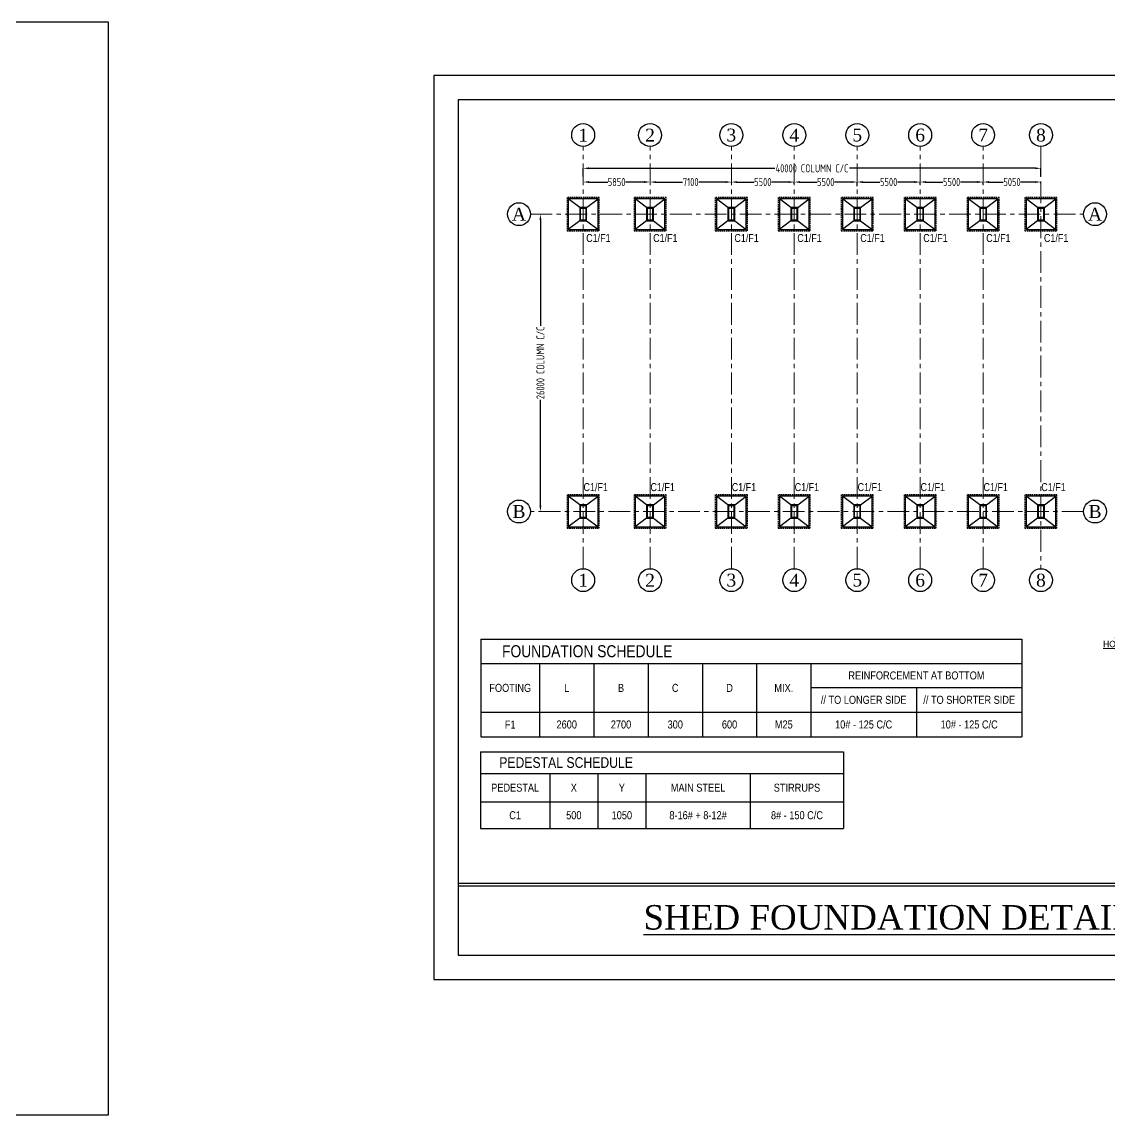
# Model space of a CAD drawing. Header units: millimetres. Extents: x 3470347 to 5996549, y -3470518 to 17149644.
# Drawn here: x 3949317 to 4044318, y 7151671 to 7247263 of the extents above; entities that cross this region are included whole.
import ezdxf
from ezdxf.enums import TextEntityAlignment as Align

# ---------------------------------------------------------------- set-up
doc = ezdxf.new("R2010")
doc.units = ezdxf.units.MM
doc.header["$MEASUREMENT"] = 0
doc.header["$PDMODE"] = 35
doc.header["$PDSIZE"] = -5
for name, pattern in [('$AUDIT_BAD_LTYPE8', [0]), ('ACAD_ISO02W100', [15, 12, -3]), ('CENTER', [50.8, 31.75, -6.35, 6.35, -6.35]), ('HIDDEN', [0.375, 0.25, -0.125])]:
    doc.linetypes.add(name, pattern=pattern)
doc.layers.get('0').update_dxf_attribs({"linetype": 'CONTINUOUS', "lineweight": 25})
doc.layers.get('DEFPOINTS').update_dxf_attribs({"linetype": 'CONTINUOUS', "lineweight": 25})
for name, color, linetype, lineweight in [('6 TEXT', 7, 'CONTINUOUS', 25), ('CENTER', 8, 'CENTER', 0), ('DIMENSION', 11, 'CONTINUOUS', 15), ('GB', 2, 'CONTINUOUS', 20), ('NOTE', 7, 'CONTINUOUS', 25), ('SHEET', 7, 'CONTINUOUS', 15)]:
    doc.layers.add(name, color=color, linetype=linetype, lineweight=lineweight)
for name, color, linetype in [('CP', 2, 'CONTINUOUS'), ('GB PB', 1, 'CONTINUOUS'), ('GF-COL', 12, 'CONTINUOUS'), ('see level', 2, 'CONTINUOUS'), ('YQ_AXIS', 4, 'CONTINUOUS')]:
    doc.layers.add(name, color=color, linetype=linetype)
doc.styles.add('Aerial', font='times.ttf')
doc.styles.add('Arial', font='arial.ttf', dxfattribs={"height": 0.2})
doc.styles.add('ARIAL NARROW', font='ARIALN.TTF')
doc.styles.add('DIM', font='geniso.shx', dxfattribs={"width": 0.85})
doc.styles.get("Standard").update_dxf_attribs({"font": ''})
doc.styles.add('style1', font='arial.ttf', dxfattribs={"height": 8})
doc.styles.add('style2', font='arial.ttf', dxfattribs={"height": 20})
doc.styles.add('TEXT3', font='geniso.shx')
doc.styles.add('YQ_DIM', font='ARCHS.SHX', dxfattribs={"width": 0.8, "bigfont": 'HZDX.SHX'})
doc.styles.get('Standard').set_extended_font_data('AR CENA')
doc.dimstyles.new('DSC2', dxfattribs={"dimtxt": 8, "dimasz": 3, "dimexe": 3, "dimexo": 2, "dimgap": 0.5, "dimtad": 1, "dimdec": 1, "dimzin": 3, "dimdsep": 46, "dimlunit": 4, "dimtxsty": 'style2', "dimblk": 'OBLIQUE', "dimcen": 1, "dimclrd": 45, "dimclre": 8, "dimclrt": 7, "dimadec": 0, "dimazin": 0, "dimtfac": 1, "dimtdec": 1, "dimtix": 1, "dimtmove": 1, "dimatfit": 3, "dimldrblk": 'OBLIQUE', "dimfxl": 1, "dimtolj": 1, "dimtzin": 0, "dimlwd": -1, "dimlwe": -1, "dimarcsym": 0})
doc.dimstyles.new('ST-100', dxfattribs={"dimscale": 100, "dimtxt": 7, "dimasz": 5, "dimexe": 0.18, "dimexo": 0.0625, "dimgap": 0.2, "dimtad": 0, "dimdec": 0, "dimzin": 0, "dimdsep": 46, "dimtxsty": 'DIM', "dimblk": 'OPEN90', "dimcen": 0.09, "dimclrd": 256, "dimclrt": 7, "dimadec": 0, "dimazin": 0, "dimtfac": 1, "dimtdec": 0, "dimtofl": 0, "dimtmove": 0, "dimatfit": 3, "dimldrblk": 'OPEN90', "dimfxl": 1, "dimtolj": 1, "dimtzin": 0, "dimlwd": -1, "dimarcsym": 0})
doc.dimstyles.get("Standard").update_dxf_attribs({"dimtxt": 0.18, "dimasz": 0.18, "dimexe": 0.18, "dimexo": 0.0625, "dimgap": 0.09, "dimtad": 0, "dimtih": 1, "dimtoh": 1, "dimdec": 4, "dimzin": 0, "dimdsep": 46, "dimtxsty": 'Standard', "dimcen": 0.09, "dimadec": 0, "dimazin": 0, "dimtfac": 1, "dimtdec": 4, "dimtofl": 0, "dimtmove": 2, "dimatfit": 3, "dimfxl": 1, "dimtolj": 1, "dimtzin": 0, "dimarcsym": 0})

# ---------------------------------------------------------------- blocks, each defined once
blk = doc.blocks.new('*D133')
at = {"layer": 'DEFPOINTS', "color": 0}
for p in [(3994627, 7230449), (3994627, 7204449), (3994627, 7204449)]:
    blk.add_point(p, dxfattribs=at)
at = {"layer": 'GB PB'}
for p, q in [((3994627, 7229949), (3994627, 7220682)), ((3994627, 7204949), (3994627, 7214216))]:
    blk.add_line(p, q, dxfattribs=at)
at = {"layer": 'GB PB', "color": 0, "lineweight": -2}
for p, q in [((3994633, 7230449), (3994645, 7230449)), ((3994633, 7204449), (3994645, 7204449))]:
    blk.add_line(p, q, dxfattribs=at)
at = {"layer": 'GB PB'}
for points in [[(3994710, 7229949), (3994543, 7229949), (3994627, 7230449)], [(3994543, 7204949), (3994710, 7204949), (3994627, 7204449)]]:
    blk.add_solid(points, dxfattribs=at)
at = {"layer": 'GB PB', "color": 7, "insert": (3994627, 7217449), "char_height": 700, "attachment_point": 5, "rotation": 90, "style": 'DIM'}
blk.add_mtext('\\A1;26000 COLUMN C/C', dxfattribs=at)
blk = doc.blocks.new('_Open90')
at = {"color": 0, "linetype": 'ByBlock', "lineweight": -2}
for p, q in [((0, 0), (-1, 0)), ((-0.5, 0.5), (0, 0)), ((0, 0), (-0.5, -0.5))]:
    blk.add_line(p, q, dxfattribs=at)
blk = doc.blocks.new('*D134')
at = {"layer": 'DEFPOINTS', "color": 0}
for p in [(3998358, 7233258), (4004208, 7233258), (4004208, 7233258)]:
    blk.add_point(p, dxfattribs=at)
at = {"layer": 'GB PB', "color": 0, "lineweight": -2}
for p, q in [((3998358, 7233264), (3998358, 7233276)), ((4004208, 7233264), (4004208, 7233276))]:
    blk.add_line(p, q, dxfattribs=at)
at = {"layer": 'GB PB'}
for p, q in [((3998858, 7233258), (4000519, 7233258)), ((4003708, 7233258), (4002047, 7233258))]:
    blk.add_line(p, q, dxfattribs=at)
for points in [[(3998858, 7233341), (3998858, 7233174), (3998358, 7233258)], [(4003708, 7233174), (4003708, 7233341), (4004208, 7233258)]]:
    blk.add_solid(points, dxfattribs=at)
at = {"layer": 'GB PB', "color": 7, "insert": (4001283, 7233258), "char_height": 700, "attachment_point": 5, "style": 'DIM'}
blk.add_mtext('\\A1;5850', dxfattribs=at)
blk = doc.blocks.new('*D135')
at = {"layer": 'DEFPOINTS', "color": 0}
for p in [(4004208, 7233258), (4011308, 7233258), (4011308, 7233208)]:
    blk.add_point(p, dxfattribs=at)
at = {"layer": 'GB PB', "color": 0, "lineweight": -2}
for p, q in [((4004208, 7233264), (4004208, 7233276)), ((4011308, 7233214), (4011308, 7233276))]:
    blk.add_line(p, q, dxfattribs=at)
at = {"layer": 'GB PB'}
for p, q in [((4004708, 7233258), (4007053, 7233258)), ((4010808, 7233258), (4008462, 7233258))]:
    blk.add_line(p, q, dxfattribs=at)
for points in [[(4004708, 7233341), (4004708, 7233174), (4004208, 7233258)], [(4010808, 7233174), (4010808, 7233341), (4011308, 7233258)]]:
    blk.add_solid(points, dxfattribs=at)
at = {"layer": 'GB PB', "color": 7, "insert": (4007758, 7233258), "char_height": 700, "attachment_point": 5, "style": 'DIM'}
blk.add_mtext('\\A1;7100', dxfattribs=at)
blk = doc.blocks.new('*D136')
at = {"layer": 'DEFPOINTS', "color": 0}
for p in [(4011308, 7233208), (4016808, 7233258), (4016808, 7233084)]:
    blk.add_point(p, dxfattribs=at)
at = {"layer": 'GB PB', "color": 0, "lineweight": -2}
for p, q in [((4011308, 7233214), (4011308, 7233276)), ((4016808, 7233091), (4016808, 7233276))]:
    blk.add_line(p, q, dxfattribs=at)
at = {"layer": 'GB PB'}
for p, q in [((4011808, 7233258), (4013294, 7233258)), ((4016308, 7233258), (4014822, 7233258))]:
    blk.add_line(p, q, dxfattribs=at)
for points in [[(4011808, 7233341), (4011808, 7233174), (4011308, 7233258)], [(4016308, 7233174), (4016308, 7233341), (4016808, 7233258)]]:
    blk.add_solid(points, dxfattribs=at)
at = {"layer": 'GB PB', "color": 7, "insert": (4014058, 7233258), "char_height": 700, "attachment_point": 5, "style": 'DIM'}
blk.add_mtext('\\A1;5500', dxfattribs=at)
blk = doc.blocks.new('*D137')
at = {"layer": 'DEFPOINTS', "color": 0}
for p in [(4016808, 7233084), (4022308, 7233258), (4022308, 7232886)]:
    blk.add_point(p, dxfattribs=at)
at = {"layer": 'GB PB', "color": 0, "lineweight": -2}
for p, q in [((4016808, 7233091), (4016808, 7233276)), ((4022308, 7232893), (4022308, 7233276))]:
    blk.add_line(p, q, dxfattribs=at)
at = {"layer": 'GB PB'}
for p, q in [((4017308, 7233258), (4018794, 7233258)), ((4021808, 7233258), (4020322, 7233258))]:
    blk.add_line(p, q, dxfattribs=at)
for points in [[(4017308, 7233341), (4017308, 7233174), (4016808, 7233258)], [(4021808, 7233174), (4021808, 7233341), (4022308, 7233258)]]:
    blk.add_solid(points, dxfattribs=at)
at = {"layer": 'GB PB', "color": 7, "insert": (4019558, 7233258), "char_height": 700, "attachment_point": 5, "style": 'DIM'}
blk.add_mtext('\\A1;5500', dxfattribs=at)
blk = doc.blocks.new('*D138')
at = {"layer": 'DEFPOINTS', "color": 0}
for p in [(4022308, 7232886), (4027808, 7233258), (4027808, 7233045)]:
    blk.add_point(p, dxfattribs=at)
at = {"layer": 'GB PB', "color": 0, "lineweight": -2}
for p, q in [((4022308, 7232893), (4022308, 7233276)), ((4027808, 7233051), (4027808, 7233276))]:
    blk.add_line(p, q, dxfattribs=at)
at = {"layer": 'GB PB'}
for p, q in [((4022808, 7233258), (4024294, 7233258)), ((4027308, 7233258), (4025822, 7233258))]:
    blk.add_line(p, q, dxfattribs=at)
for points in [[(4022808, 7233341), (4022808, 7233174), (4022308, 7233258)], [(4027308, 7233174), (4027308, 7233341), (4027808, 7233258)]]:
    blk.add_solid(points, dxfattribs=at)
at = {"layer": 'GB PB', "color": 7, "insert": (4025058, 7233258), "char_height": 700, "attachment_point": 5, "style": 'DIM'}
blk.add_mtext('\\A1;5500', dxfattribs=at)
blk = doc.blocks.new('*D139')
at = {"layer": 'DEFPOINTS', "color": 0}
for p in [(4027808, 7233045), (4033308, 7233258), (4033308, 7233045)]:
    blk.add_point(p, dxfattribs=at)
at = {"layer": 'GB PB', "color": 0, "lineweight": -2}
for p, q in [((4027808, 7233051), (4027808, 7233276)), ((4033308, 7233051), (4033308, 7233276))]:
    blk.add_line(p, q, dxfattribs=at)
at = {"layer": 'GB PB'}
for p, q in [((4028308, 7233258), (4029794, 7233258)), ((4032808, 7233258), (4031322, 7233258))]:
    blk.add_line(p, q, dxfattribs=at)
for points in [[(4028308, 7233341), (4028308, 7233174), (4027808, 7233258)], [(4032808, 7233174), (4032808, 7233341), (4033308, 7233258)]]:
    blk.add_solid(points, dxfattribs=at)
at = {"layer": 'GB PB', "color": 7, "insert": (4030558, 7233258), "char_height": 700, "attachment_point": 5, "style": 'DIM'}
blk.add_mtext('\\A1;5500', dxfattribs=at)
blk = doc.blocks.new('*D140')
at = {"layer": 'DEFPOINTS', "color": 0}
for p in [(4033308, 7233045), (4038358, 7233258), (4038358, 7233164)]:
    blk.add_point(p, dxfattribs=at)
at = {"layer": 'GB PB', "color": 0, "lineweight": -2}
for p, q in [((4033308, 7233051), (4033308, 7233276)), ((4038358, 7233170), (4038358, 7233276))]:
    blk.add_line(p, q, dxfattribs=at)
at = {"layer": 'GB PB'}
for p, q in [((4033808, 7233258), (4035069, 7233258)), ((4037858, 7233258), (4036597, 7233258))]:
    blk.add_line(p, q, dxfattribs=at)
for points in [[(4033808, 7233341), (4033808, 7233174), (4033308, 7233258)], [(4037858, 7233174), (4037858, 7233341), (4038358, 7233258)]]:
    blk.add_solid(points, dxfattribs=at)
at = {"layer": 'GB PB', "color": 7, "insert": (4035833, 7233258), "char_height": 700, "attachment_point": 5, "style": 'DIM'}
blk.add_mtext('\\A1;5050', dxfattribs=at)
blk = doc.blocks.new('*D141')
at = {"layer": 'DEFPOINTS', "color": 0}
for p in [(4038358, 7234458), (3998358, 7233727), (4038358, 7233727)]:
    blk.add_point(p, dxfattribs=at)
at = {"layer": 'GB PB', "color": 0, "lineweight": -2}
for p, q in [((3998358, 7233733), (3998358, 7234476)), ((4038358, 7233733), (4038358, 7234476))]:
    blk.add_line(p, q, dxfattribs=at)
at = {"layer": 'GB PB'}
for p, q in [((3998858, 7234458), (4015095, 7234458)), ((4037858, 7234458), (4021621, 7234458))]:
    blk.add_line(p, q, dxfattribs=at)
for points in [[(3998858, 7234541), (3998858, 7234375), (3998358, 7234458)], [(4037858, 7234375), (4037858, 7234541), (4038358, 7234458)]]:
    blk.add_solid(points, dxfattribs=at)
at = {"layer": 'GB PB', "color": 7, "insert": (4018358, 7234458), "char_height": 700, "attachment_point": 5, "style": 'DIM'}
blk.add_mtext('\\A1;40000 COLUMN C/C', dxfattribs=at)
blk = doc.blocks.new('*T142')
at = {"layer": 'see level', "color": 0, "linetype": 'ByBlock', "lineweight": -2}
for p, q in [((0, 0), (31732, 0)), ((0, 0), (0, -4393)), ((31732, 0), (31732, -6717)), ((0, -1898), (31732, -1898)), ((6059, -1898), (6059, -4393)), ((10254, -1898), (10254, -4393)), ((14450, -1898), (14450, -4393)), ((23574, -1898), (23574, -4393)), ((0, -4393), (31732, -4393)), ((0, -4393), (0, -6717)), ((6059, -4393), (6059, -6717)), ((10254, -4393), (10254, -6717)), ((14450, -4393), (14450, -6717)), ((23574, -4393), (23574, -6717)), ((0, -6717), (31732, -6717))]:
    blk.add_line(p, q, dxfattribs=at)
at = {"layer": 'see level', "color": 0, "linetype": 'ByBlock', "style": 'ARIAL NARROW'}
for s, insert, char_height, width, attachment_point in [('     PEDESTAL SCHEDULE', (150, -949), 932.35, 31431.19, 4), ('PEDESTAL', (3029, -3146), 700, 5758.13, 5), ('X', (8156, -3146), 700, 3895.04, 5), ('Y', (12352, -3146), 700, 3895.04, 5), ('MAIN STEEL', (19012, -3146), 700, 8823.22, 5), ('STIRRUPS', (27653, -3146), 700, 7857.54, 5), ('C1', (3029, -5555), 700, 5758.13, 5), ('500', (8156, -5555), 700, 3895.04, 5), ('1050', (12352, -5555), 700, 3895.04, 5), ('8-16# + 8-12#', (19012, -5555), 700, 8823.22, 5), ('8# - 150 C/C', (27653, -5555), 700, 7857.54, 5)]:
    blk.add_mtext(s, dxfattribs=dict(at, insert=insert, char_height=char_height, width=width, attachment_point=attachment_point))
blk = doc.blocks.new('*T143')
at = {"layer": 'see level', "color": 0, "linetype": 'ByBlock', "lineweight": -2}
for p, q in [((0, 0), (47277, 0)), ((0, 0), (0, -6408)), ((47277, 0), (47277, -8542)), ((0, -2145), (47277, -2145)), ((5129, -2145), (5129, -6408)), ((9871, -2145), (9871, -6408)), ((14612, -2145), (14612, -6408)), ((19354, -2145), (19354, -6408)), ((24096, -2145), (24096, -6408)), ((28837, -2145), (28837, -8542)), ((28837, -4233), (47277, -4233)), ((38057, -4233), (38057, -8542)), ((0, -6408), (47277, -6408)), ((0, -6408), (0, -8542)), ((5129, -6408), (5129, -8542)), ((9871, -6408), (9871, -8542)), ((14612, -6408), (14612, -8542)), ((19354, -6408), (19354, -8542)), ((24096, -6408), (24096, -8542)), ((0, -8542), (47277, -8542))]:
    blk.add_line(p, q, dxfattribs=at)
at = {"layer": 'see level', "color": 0, "linetype": 'ByBlock', "style": 'ARIAL NARROW'}
for s, insert, char_height, width, attachment_point in [('     FOUNDATION SCHEDULE', (170, -1073), 1053.71, 46937.75, 4), ('REINFORCEMENT AT BOTTOM ', (38057, -3189), 700, 18100.27, 5), ('FOOTING', (2564, -4277), 700, 4789.29, 5), ('L', (7500, -4277), 700, 4402.02, 5), ('B', (12242, -4277), 700, 4402.02, 5), ('C', (16983, -4277), 700, 4402.02, 5), ('D', (21725, -4277), 700, 4402.02, 5), ('MIX.', (26467, -4277), 700, 4402.02, 5), ('// TO LONGER SIDE', (33447, -5321), 700, 8880.3, 5), ('// TO SHORTER SIDE', (42667, -5321), 700, 8880.3, 5), ('F1', (2564, -7475), 700, 4789.29, 5), ('2600', (7500, -7475), 700, 4402.02, 5), ('2700', (12242, -7475), 700, 4402.02, 5), ('300', (16983, -7475), 700, 4402.02, 5), ('600', (21725, -7475), 700, 4402.02, 5), ('M25', (26467, -7475), 700, 4402.02, 5), ('10# - 125 C/C', (33447, -7475), 700, 8919.42, 5), ('10# - 125 C/C', (42667, -7475), 700, 8919.42, 5)]:
    blk.add_mtext(s, dxfattribs=dict(at, insert=insert, char_height=char_height, width=width, attachment_point=attachment_point))
blk = doc.blocks.new('_Oblique')
at = {"color": 0, "linetype": 'ACAD_ISO02W100', "lineweight": -2}
blk.add_line((-0.5, -0.5), (0.5, 0.5), dxfattribs=at)
blk = doc.blocks.new('*D515')
at = {"color": 45, "ltscale": 0.5}
for p, q in [((344290.1, 142366.1), (344290.1, 142369.1)), ((344290.1, 142348.1), (344290.1, 142366.1)), ((344290.1, 142348.1), (344290.1, 142345.1))]:
    blk.add_line(p, q, dxfattribs=at)
at = {"color": 8, "ltscale": 0.5}
for p, q in [((344277.7, 142366.1), (344293.1, 142366.1)), ((344279.7, 142348.1), (344293.1, 142348.1))]:
    blk.add_line(p, q, dxfattribs=at)
at = {"layer": 'DEFPOINTS', "color": 0}
for p in [(344275.7, 142366.1), (344290.1, 142366.1), (344277.7, 142348.1)]:
    blk.add_point(p, dxfattribs=at)
at = {"color": 45, "xscale": 3, "yscale": 3, "zscale": 3}
for p, rotation in [((344290.1, 142366.1), 270), ((344290.1, 142348.1), 90)]:
    blk.add_blockref('_Oblique', p, dxfattribs=dict(at, rotation=rotation))
at = {"color": 7, "insert": (344279.4, 142357.1), "char_height": 20, "attachment_point": 5, "rotation": 90, "style": 'style2'}
blk.add_mtext('\\A1;6"', dxfattribs=at)
blk = doc.blocks.new('*D516')
at = {"color": 8, "ltscale": 0.5}
for p, q in [((344279.7, 142335.7), (344293.1, 142335.7)), ((344277.7, 142317.7), (344293.1, 142317.7))]:
    blk.add_line(p, q, dxfattribs=at)
at = {"color": 45, "ltscale": 0.5}
for p, q in [((344290.1, 142335.7), (344290.1, 142338.7)), ((344290.1, 142335.7), (344290.1, 142317.7)), ((344290.1, 142317.7), (344290.1, 142314.7))]:
    blk.add_line(p, q, dxfattribs=at)
at = {"layer": 'DEFPOINTS', "color": 0}
for p in [(344277.7, 142335.7), (344275.7, 142317.7), (344290.1, 142317.7)]:
    blk.add_point(p, dxfattribs=at)
at = {"color": 45, "xscale": 3, "yscale": 3, "zscale": 3}
for p, rotation in [((344290.1, 142335.7), 270), ((344290.1, 142317.7), 90)]:
    blk.add_blockref('_Oblique', p, dxfattribs=dict(at, rotation=rotation))
at = {"color": 7, "insert": (344279.4, 142326.7), "char_height": 20, "attachment_point": 5, "rotation": 90, "style": 'style2'}
blk.add_mtext('\\A1;6"', dxfattribs=at)
blk = doc.blocks.new('T')
at = {"ltscale": 0.25}
h = blk.add_hatch(dxfattribs=at)
h.set_pattern_fill('DOTS', color=256, scale=25, style=0)
h.set_pattern_definition([(0, (364628.7036, 134455.7945), (0.78125, 1.5625), [0, -1.5625])])
h.paths.add_polyline_path([(344212.47, 142257.22), (344211.86, 142255.65), (344211.51, 142252.5), (344210.21, 142251.09), (344210.2, 142251.07), (344209.84, 142250.38), (344208.66, 142247.3), (344248.66, 142247.3), (344252.48, 142257.22)])
h.paths.add_polyline_path([(344281.43, 142247.3), (344281.46, 142247.36), (344282.39, 142250.37), (344283.03, 142251.06), (344284.47, 142254.82), (344284.46, 142255.14), (344284.33, 142255.82), (344284.07, 142256.56), (344283.74, 142257.22), (344257.22, 142257.22), (344253.29, 142247.3)])
h = blk.add_hatch(dxfattribs=at)
h.set_pattern_fill('DOTS', color=256, scale=25, style=0)
h.set_pattern_definition([(0, (364124.6097, 150003.4347), (0.78125, -1.5625), [0, -1.5625])])
h.paths.add_polyline_path([(344386.07, 142203.55), (344386.07, 142195.51), (344451.3, 142195.51), (344451.3, 142195.53, 0.8245696), (344459.33, 142223.37), (344459.33, 142210.23, -0.4455468), (344451.9, 142203.55)])
h.paths.add_polyline_path([(344451.3, 142216.94), (344451.3, 142224.98), (344426.8, 142224.98), (344426.8, 142216.94)])
at = {"layer": 'GF-COL'}
h = blk.add_hatch(dxfattribs=at)
h.set_pattern_fill('ANSI31', color=6, scale=7.5, style=0)
h.set_pattern_definition([(45, (220759.7722, 92928.574), (-0.6629126074, 0.6629126074), [])])
h.paths.add_polyline_path([(344236.71, 142264.79, 0.9069864), (344255.3, 142266.61, 0.9069864), (344236.71, 142268.43)])
at = {"color": 2, "linetype": '$AUDIT_BAD_LTYPE8', "lineweight": 30}
for p, q in [((344234.7, 142368.7), (344229.9, 142363.9)), ((344232.3, 142372.9), (344232.3, 142368.7)), ((344232.3, 142368.7), (344234.7, 142368.7)), ((344232.3, 142363.9), (344229.9, 142363.9)), ((344232.13, 142366.13), (344275.72, 142366.13)), ((344232.3, 142359.7), (344232.3, 142363.9)), ((344277.72, 142364.13), (344277.72, 142348.13)), ((344277.72, 142319.67), (344277.72, 142335.67)), ((344232.3, 142319.9), (344229.9, 142319.9)), ((344234.7, 142315.1), (344229.9, 142319.9)), ((344232.13, 142317.67), (344275.72, 142317.67)), ((344232.3, 142324.1), (344232.3, 142319.9)), ((344232.3, 142310.9), (344232.3, 142315.1)), ((344232.3, 142315.1), (344234.7, 142315.1))]:
    blk.add_line(p, q, dxfattribs=at)
at = {"color": 30, "linetype": 'Continuous', "ltscale": 0.25}
for p, q in [((344426.8, 142227.36), (344426.8, 142253.28)), ((344451.3, 142242.32), (344451.3, 142253.28))]:
    blk.add_line(p, q, dxfattribs=at)
at = {"color": 30, "ltscale": 0.25}
blk.add_line((344431.8, 142248.6), (344446.3, 142248.6), dxfattribs=at)
at = {"color": 8, "linetype": 'Continuous', "ltscale": 0.25}
blk.add_line((344399.13, 142085), (344381.74, 142102.59), dxfattribs=at)
at = {"color": 0}
for p, q in [((344394.91, 142083.57), (344477.15, 142083.57)), ((344394.91, 142029.57), (344394.91, 142083.57)), ((344477.15, 142083.57), (344477.15, 142029.57)), ((344477.15, 142029.57), (344394.91, 142029.57))]:
    blk.add_line(p, q, dxfattribs=at)
at = {"color": 2, "lineweight": 30}
for p, q in [((344414.42, 142069.54), (344404.67, 142079.4)), ((344409.72, 142064.11), (344399.97, 142073.97)), ((344431.85, 142037.45), (344431.85, 142075.69)), ((344438.66, 142066.13), (344438.66, 142075.69)), ((344438.66, 142047.01), (344438.66, 142037.45))]:
    blk.add_line(p, q, dxfattribs=at)
at = {"color": 0}
for points in [[(344442.27, 142084.34), (344447.64, 142097.2), (344439.94, 142085.42)], [(344391.19, 142066.49), (344377.89, 142056.06), (344393.02, 142063.98)]]:
    blk.add_lwpolyline(points, dxfattribs=at)
at = {"color": 2, "lineweight": 30}
blk.add_lwpolyline([(344401.4, 142079.4), (344470.66, 142079.4, -0.4142136), (344472.98, 142077.09), (344472.98, 142036.06, -0.4142136), (344470.66, 142033.75), (344401.4, 142033.75, -0.4142136), (344399.09, 142036.06), (344399.09, 142077.09, -0.4142136)], format="xyb", close=True, dxfattribs=at)
at = {"color": 2, "lineweight": 30, "const_width": 3.37}
for points in [[(344402.73, 142077.53, -1), (344402.73, 142074.17, -1)], [(344435.25, 142077.68, -1), (344435.25, 142074.31, -1)], [(344469.33, 142077.53, 1), (344469.33, 142074.17, 1)], [(344402.8, 142035.53, 1), (344402.8, 142038.89, 1)], [(344435.25, 142035.51, 1), (344435.25, 142038.88, 1)], [(344469.26, 142035.53, -1), (344469.26, 142038.89, -1)]]:
    blk.add_lwpolyline(points, format="xyb", close=True, dxfattribs=at)
at = {"color": 2, "linetype": '$AUDIT_BAD_LTYPE8', "lineweight": 30}
for centre, start, end in [((344275.72, 142364.13), 0, 90), ((344275.72, 142319.67), 270, 0)]:
    blk.add_arc(centre, 2, start, end, dxfattribs=at)
at = {"color": 45, "ltscale": 0.25}
blk.add_arc((344400.54, 142083.57), 23.74, 0, 134.67372, dxfattribs=at)
at = {"color": 0}
for centre, radius, start, end in [((344403.32, 142073.39), 13.96, 222.40884, 209.60771), ((344436.32, 142074.5), 11.5, 71.64191, 58.84078)]:
    blk.add_arc(centre, radius, start, end, dxfattribs=at)
at = {"color": 30, "ltscale": 0.25}
for points in [[(344431.8, 142249.44), (344431.8, 142247.77), (344426.8, 142248.6)], [(344446.3, 142249.44), (344446.3, 142247.77), (344451.3, 142248.6)]]:
    blk.add_solid(points, dxfattribs=at)
at = {"layer": 'DIMENSION', "color": 7, "lineweight": 9}
for p, q in [((344267.99, 142276.28), (344301.64, 142262.96)), ((344286.42, 142245.67), (344294.4, 142265.83)), ((344260.01, 142256.12), (344293.66, 142242.8))]:
    blk.add_line(p, q, dxfattribs=at)
at = {"layer": 'GF-COL', "color": 5}
for p, q in [((344231.63, 142283.29), (344231.63, 142257.22)), ((344236.51, 142283.7), (344236.51, 142257.22)), ((344248.41, 142246.63), (344260.66, 142278.48)), ((344252.46, 142245.21), (344265.2, 142277.39)), ((344426.8, 142216.94), (344426.8, 142224.98)), ((344426.8, 142224.98), (344451.3, 142224.98)), ((344426.8, 142216.94), (344451.3, 142216.94)), ((344386.07, 142195.51), (344386.07, 142203.55)), ((344386.07, 142203.55), (344452.3, 142203.55)), ((344386.07, 142195.51), (344452.3, 142195.51))]:
    blk.add_line(p, q, dxfattribs=at)
at = {"layer": 'GF-COL', "color": 3}
for p, q in [((344210.68, 142257.22), (344252.48, 142257.22)), ((344257.22, 142257.22), (344283.74, 142257.22)), ((344208.55, 142247.3), (344248.66, 142247.3)), ((344253.29, 142247.3), (344281.49, 142247.3)), ((344451.3, 142242.32), (344459.33, 142242.32)), ((344451.3, 142203.55), (344451.3, 142242.32)), ((344459.33, 142210.23), (344459.33, 142242.32)), ((344459.33, 142164.64), (344459.33, 142197.09)), ((344451.3, 142164.64), (344451.3, 142195.53)), ((344451.3, 142164.64), (344459.33, 142164.64))]:
    blk.add_line(p, q, dxfattribs=at)
at = {"layer": 'GF-COL', "color": 5}
for points in [[(344230.17, 142282.78), (344230.95, 142283.09), (344231.62, 142283.28), (344232.19, 142283.39), (344232.68, 142283.44), (344233.12, 142283.45), (344233.52, 142283.44), (344233.9, 142283.43), (344234.29, 142283.45), (344234.7, 142283.51), (344235.14, 142283.59), (344235.6, 142283.66), (344236.08, 142283.71), (344236.58, 142283.69), (344237.09, 142283.59), (344237.62, 142283.38), (344238.16, 142283.03)], [(344259.62, 142278.57), (344260.55, 142278.5), (344261.4, 142278.33), (344262.23, 142278.09), (344263.1, 142277.83), (344264.06, 142277.58), (344265.16, 142277.39), (344266.47, 142277.3)]]:
    blk.add_lwpolyline(points, dxfattribs=at)
at = {"layer": 'GF-COL', "color": 3}
for points in [[(344210.11, 142258.1), (344210.68, 142257.22), (344211.09, 142256.42), (344211.35, 142255.68), (344211.48, 142255), (344211.5, 142254.38), (344211.43, 142253.79), (344211.28, 142253.24), (344211.07, 142252.72), (344210.82, 142252.22), (344210.53, 142251.68), (344210.2, 142251.07), (344209.82, 142250.33), (344209.39, 142249.42), (344208.92, 142248.29), (344208.4, 142246.88), (344207.83, 142245.15)], [(344283.09, 142258.24), (344283.66, 142257.36), (344284.07, 142256.56), (344284.33, 142255.82), (344284.46, 142255.14), (344284.48, 142254.52), (344284.41, 142253.93), (344284.26, 142253.38), (344284.06, 142252.86), (344283.81, 142252.36), (344283.51, 142251.82), (344283.18, 142251.21), (344282.8, 142250.47), (344282.37, 142249.56), (344281.9, 142248.43), (344281.38, 142247.02), (344280.82, 142245.29)]]:
    blk.add_lwpolyline(points, dxfattribs=at)
blk.add_circle((344245.92, 142266.61), 9.38, dxfattribs=at)
at = {"layer": 'GF-COL', "color": 5}
for centre, radius, start, end in [((344242.9, 142251.58), 11.38, 202.10689, 325.99255), ((344243.07, 142250.58), 6.64, 209.65943, 323.49375), ((344452.61, 142210.23), 14.76, 263.92748, 62.91109), ((344452.61, 142210.23), 6.72, 263.92748, 0)]:
    blk.add_arc(centre, radius, start, end, dxfattribs=at)
at = {"color": 45, "ltscale": 0.25, "xscale": 3, "yscale": 3, "zscale": 3}
for p, rotation in [((344383.85, 142100.46), 224.6737227689025), ((344424.28, 142083.57), 269.9999999999971)]:
    blk.add_blockref('_Oblique', p, dxfattribs=dict(at, rotation=rotation))
at = {"layer": 'DIMENSION', "color": 7, "lineweight": 9, "xscale": 5, "yscale": 5, "zscale": 5}
for p, rotation in [((344294.4, 142265.83), 68.40519299391956), ((344286.42, 142245.67), 248.4051929939196)]:
    blk.add_blockref('_Oblique', p, dxfattribs=dict(at, rotation=rotation))
at = {"color": 72, "linetype": '$AUDIT_BAD_LTYPE8', "lineweight": 18, "insert": (344254.38, 142416.78, -4252.9), "char_height": 10, "attachment_point": 3}
blk.add_mtext('\\pxqc;{\\LMINIMUM \\PHOOK LENGHT}', dxfattribs=at)
at = {"color": 7, "ltscale": 0.25, "attachment_point": 5, "rotation": 337.33686, "style": 'style2'}
for s, insert, char_height in [('\\A1;135', (344411.65, 142110.19), 9), ('\\A1;O', (344424.25, 142107.99), 3.5)]:
    blk.add_mtext(s, dxfattribs=dict(at, insert=insert, char_height=char_height))
at = {"layer": '6 TEXT', "color": 72, "style": 'style1'}
for s, height, p in [('75mm MIN. OR', 9, (344332.26, 142293.66)), ('10 TIMES OF DIA', 9, (344327.15, 142280.69)), ('OF BAR', 9, (344346.11, 142267.73)), ('WHICH IS MORE', 9, (344328.53, 142254.77)), ('10 * BAR DIA.', 9, (344204.9, 142217.4)), ('WHICHEVER IS HIGHER', 9, (344179.82, 142192.19)), ('OR MIN.3"', 9, (344216.55, 142204.77)), ('HOOK IN CLOSED TIES', 7.695, (344191.61, 142140.52)), ('HOOK IN OPEN TIES', 7.695, (344357.83, 142140.52))]:
    blk.add_text(s, height=height, dxfattribs=at).set_placement(p)
at = {"layer": '6 TEXT', "color": 8}
for s, p in [('%%UDETAIL AT-"P"', (344192.46, 142155.73)), ('%%UDETAIL AT-"Q"', (344352.91, 142155.73)), ('%%UTYP. DET. OF', (344205.13, 142076.05)), ('%%UBENDING OF', (344208.76, 142056.24)), ('%%UBEAM STIRRUPS', (344193.34, 142034.88))]:
    blk.add_text(s, height=12.5, dxfattribs=at).set_placement(p)
at = {"layer": '6 TEXT', "color": 4}
for s, p in [('Q', (344443.7, 142097.46)), ('P', (344361.98, 142044.68))]:
    blk.add_text(s, height=12, dxfattribs=at).set_placement(p)
at = {"layer": '6 TEXT', "color": 72, "char_height": 9, "attachment_point": 8, "style": 'style1'}
for s, insert in [('TOP', (344254.38, 142353.36, 4497.41)), ('BOT.', (344254.38, 142321.44, 4497.41))]:
    blk.add_mtext(s, dxfattribs=dict(at, insert=insert))
at = {"ltscale": 0.5}
for base, p1, p2, angle, picture, middle in [((344290.1, 142366.13), (344277.72, 142348.13), (344275.72, 142366.13), 90, '*D515', (344279.39, 142357.13)), ((344290.1, 142317.67), (344277.72, 142335.67), (344275.72, 142317.67), 270, '*D516', (344279.39, 142326.67))]:
    dim = blk.add_linear_dim(base=base, p1=p1, p2=p2, angle=angle, text='6"', dimstyle='DSC2', dxfattribs=at)
    dim.commit()
    dim.dimension.update_dxf_attribs({"geometry": picture, "text_midpoint": middle})
at = {"color": 30, "linetype": '$AUDIT_BAD_LTYPE8'}
for points in [[(344439.05, 142248.6), (344439.05, 142272.41), (344416.41, 142272.41)], [(344290.41, 142255.75), (344308.26, 142249.89), (344308.26, 142209.79), (344283.36, 142209.79)]]:
    blk.add_leader(points, dimstyle='Standard', override={"dimasz": 8, "dimgap": 0.75}, dxfattribs=at)

msp = doc.modelspace()

# ---------------------------------------------------------------- linework, layer by layer
for p, q in [((3998057.9, 7231023.89, 0), (3997057.9, 7231798.89, 0)), ((3998657.9, 7231023.89, 0), (3999657.9, 7231798.89, 0)), ((4003907.9, 7231023.89, 0), (4002907.9, 7231798.89, 0)), ((4004507.9, 7231023.89, 0), (4005507.9, 7231798.89, 0)), ((4011007.9, 7231023.89, 0), (4010007.9, 7231798.89, 0)), ((4011607.9, 7231023.89, 0), (4012607.9, 7231798.89, 0)), ((4016507.9, 7231023.89, 0), (4015507.9, 7231798.89, 0)), ((4017107.9, 7231023.89, 0), (4018107.9, 7231798.89, 0)), ((4022007.9, 7231023.89, 0), (4021007.9, 7231798.89, 0)), ((4022607.9, 7231023.89, 0), (4023607.9, 7231798.89, 0)), ((4027507.9, 7231023.89, 0), (4026507.9, 7231798.89, 0)), ((4028107.9, 7231023.89, 0), (4029107.9, 7231798.89, 0)), ((4033007.9, 7231023.89, 0), (4032007.9, 7231798.89, 0)), ((4033607.9, 7231023.89, 0), (4034607.9, 7231798.89, 0)), ((4038057.9, 7231023.89, 0), (4037057.9, 7231798.89, 0)), ((4038657.9, 7231023.89, 0), (4039657.9, 7231798.89, 0)), ((3998057.9, 7229873.89, 0), (3997057.9, 7229098.89, 0)), ((3998657.9, 7229873.89, 0), (3999657.9, 7229098.89, 0)), ((4003907.9, 7229873.89, 0), (4002907.9, 7229098.89, 0)), ((4004507.9, 7229873.89, 0), (4005507.9, 7229098.89, 0)), ((4011007.9, 7229873.89, 0), (4010007.9, 7229098.89, 0)), ((4011607.9, 7229873.89, 0), (4012607.9, 7229098.89, 0)), ((4016507.9, 7229873.89, 0), (4015507.9, 7229098.89, 0)), ((4017107.9, 7229873.89, 0), (4018107.9, 7229098.89, 0)), ((4022007.9, 7229873.89, 0), (4021007.9, 7229098.89, 0)), ((4022607.9, 7229873.89, 0), (4023607.9, 7229098.89, 0)), ((4027507.9, 7229873.89, 0), (4026507.9, 7229098.89, 0)), ((4028107.9, 7229873.89, 0), (4029107.9, 7229098.89, 0)), ((4033007.9, 7229873.89, 0), (4032007.9, 7229098.89, 0)), ((4033607.9, 7229873.89, 0), (4034607.9, 7229098.89, 0)), ((4038057.9, 7229873.89, 0), (4037057.9, 7229098.89, 0)), ((4038657.9, 7229873.89, 0), (4039657.9, 7229098.89, 0)), ((3998057.9, 7205023.89, 0), (3997057.9, 7205798.89, 0)), ((3998657.9, 7205023.89, 0), (3999657.9, 7205798.89, 0)), ((4003907.9, 7205023.89, 0), (4002907.9, 7205798.89, 0)), ((4004507.9, 7205023.89, 0), (4005507.9, 7205798.89, 0)), ((4011007.9, 7205023.89, 0), (4010007.9, 7205798.89, 0)), ((4011607.9, 7205023.89, 0), (4012607.9, 7205798.89, 0)), ((4016507.9, 7205023.89, 0), (4015507.9, 7205798.89, 0)), ((4017107.9, 7205023.89, 0), (4018107.9, 7205798.89, 0)), ((4022007.9, 7205023.89, 0), (4021007.9, 7205798.89, 0)), ((4022607.9, 7205023.89, 0), (4023607.9, 7205798.89, 0)), ((4027507.9, 7205023.89, 0), (4026507.9, 7205798.89, 0)), ((4028107.9, 7205023.89, 0), (4029107.9, 7205798.89, 0)), ((4033007.9, 7205023.89, 0), (4032007.9, 7205798.89, 0)), ((4033607.9, 7205023.89, 0), (4034607.9, 7205798.89, 0)), ((4038057.9, 7205023.89, 0), (4037057.9, 7205798.89, 0)), ((4038657.9, 7205023.89, 0), (4039657.9, 7205798.89, 0)), ((3998057.9, 7203873.89, 0), (3997057.9, 7203098.89, 0)), ((3998657.9, 7203873.89, 0), (3999657.9, 7203098.89, 0)), ((4003907.9, 7203873.89, 0), (4002907.9, 7203098.89, 0)), ((4004507.9, 7203873.89, 0), (4005507.9, 7203098.89, 0)), ((4011007.9, 7203873.89, 0), (4010007.9, 7203098.89, 0)), ((4011607.9, 7203873.89, 0), (4012607.9, 7203098.89, 0)), ((4016507.9, 7203873.89, 0), (4015507.9, 7203098.89, 0)), ((4017107.9, 7203873.89, 0), (4018107.9, 7203098.89, 0)), ((4022007.9, 7203873.89, 0), (4021007.9, 7203098.89, 0)), ((4022607.9, 7203873.89, 0), (4023607.9, 7203098.89, 0)), ((4027507.9, 7203873.89, 0), (4026507.9, 7203098.89, 0)), ((4028107.9, 7203873.89, 0), (4029107.9, 7203098.89, 0)), ((4033007.9, 7203873.89, 0), (4032007.9, 7203098.89, 0)), ((4033607.9, 7203873.89, 0), (4034607.9, 7203098.89, 0)), ((4038057.9, 7203873.89, 0), (4037057.9, 7203098.89, 0)), ((4038657.9, 7203873.89, 0), (4039657.9, 7203098.89, 0))]:
    msp.add_line(p, q)
at = {"lineweight": 25}
for p, q in [((3987447.97, 7171946.63, 0), (4063027.69, 7171946.63, 0)), ((3987447.97, 7171711.1, 0), (4063027.69, 7171711.1, 0))]:
    msp.add_line(p, q, dxfattribs=at)
at = {"layer": 'CENTER', "ltscale": 60}
for p, q in [((3998357.9, 7199448.89, 0), (3998357.9, 7236365.54, 0)), ((4004207.9, 7199448.89, 0), (4004207.9, 7236365.54, 0)), ((4011307.9, 7199448.89, 0), (4011307.9, 7236365.54, 0)), ((4016807.9, 7199448.89, 0), (4016807.9, 7236365.54, 0)), ((4022307.9, 7199448.89, 0), (4022307.9, 7236365.54, 0)), ((4027807.9, 7199448.89, 0), (4027807.9, 7236365.54, 0)), ((4033307.9, 7199448.89, 0), (4033307.9, 7236365.54, 0)), ((4038357.9, 7236365.54, 0), (4038357.9, 7199448.89, 0)), ((3993754.11, 7230448.89, 0), (4042090.01, 7230448.89, 0)), ((4042090.01, 7204448.89, 0), (3993754.11, 7204448.89, 0))]:
    msp.add_line(p, q, dxfattribs=at)
at = {"layer": 'GB', "color": 4, "elevation": 0}
for points in [[(3998607.9, 7230973.89), (3998107.9, 7230973.89), (3998107.9, 7229923.89), (3998607.9, 7229923.89)], [(4004457.9, 7230973.89), (4003957.9, 7230973.89), (4003957.9, 7229923.89), (4004457.9, 7229923.89)], [(4011557.9, 7230973.89), (4011057.9, 7230973.89), (4011057.9, 7229923.89), (4011557.9, 7229923.89)], [(4017057.9, 7230973.89), (4016557.9, 7230973.89), (4016557.9, 7229923.89), (4017057.9, 7229923.89)], [(4022557.9, 7230973.89), (4022057.9, 7230973.89), (4022057.9, 7229923.89), (4022557.9, 7229923.89)], [(4028057.9, 7230973.89), (4027557.9, 7230973.89), (4027557.9, 7229923.89), (4028057.9, 7229923.89)], [(4033557.9, 7230973.89), (4033057.9, 7230973.89), (4033057.9, 7229923.89), (4033557.9, 7229923.89)], [(4038607.9, 7230973.89), (4038107.9, 7230973.89), (4038107.9, 7229923.89), (4038607.9, 7229923.89)], [(3998607.9, 7204973.89), (3998107.9, 7204973.89), (3998107.9, 7203923.89), (3998607.9, 7203923.89)], [(4004457.9, 7204973.89), (4003957.9, 7204973.89), (4003957.9, 7203923.89), (4004457.9, 7203923.89)], [(4011557.9, 7204973.89), (4011057.9, 7204973.89), (4011057.9, 7203923.89), (4011557.9, 7203923.89)], [(4017057.9, 7204973.89), (4016557.9, 7204973.89), (4016557.9, 7203923.89), (4017057.9, 7203923.89)], [(4022557.9, 7204973.89), (4022057.9, 7204973.89), (4022057.9, 7203923.89), (4022557.9, 7203923.89)], [(4028057.9, 7204973.89), (4027557.9, 7204973.89), (4027557.9, 7203923.89), (4028057.9, 7203923.89)], [(4033557.9, 7204973.89), (4033057.9, 7204973.89), (4033057.9, 7203923.89), (4033557.9, 7203923.89)], [(4038607.9, 7204973.89), (4038107.9, 7204973.89), (4038107.9, 7203923.89), (4038607.9, 7203923.89)]]:
    msp.add_lwpolyline(points, close=True, dxfattribs=at)
at = {"layer": 'GB', "color": 5, "elevation": 0}
for points in [[(3998582.9, 7230948.89), (3998132.9, 7230948.89), (3998132.9, 7229948.89), (3998582.9, 7229948.89)], [(4004432.9, 7230948.89), (4003982.9, 7230948.89), (4003982.9, 7229948.89), (4004432.9, 7229948.89)], [(4011532.9, 7230948.89), (4011082.9, 7230948.89), (4011082.9, 7229948.89), (4011532.9, 7229948.89)], [(4017032.9, 7230948.89), (4016582.9, 7230948.89), (4016582.9, 7229948.89), (4017032.9, 7229948.89)], [(4022532.9, 7230948.89), (4022082.9, 7230948.89), (4022082.9, 7229948.89), (4022532.9, 7229948.89)], [(4028032.9, 7230948.89), (4027582.9, 7230948.89), (4027582.9, 7229948.89), (4028032.9, 7229948.89)], [(4033532.9, 7230948.89), (4033082.9, 7230948.89), (4033082.9, 7229948.89), (4033532.9, 7229948.89)], [(4038582.9, 7230948.89), (4038132.9, 7230948.89), (4038132.9, 7229948.89), (4038582.9, 7229948.89)], [(3998582.9, 7204948.89), (3998132.9, 7204948.89), (3998132.9, 7203948.89), (3998582.9, 7203948.89)], [(4004432.9, 7204948.89), (4003982.9, 7204948.89), (4003982.9, 7203948.89), (4004432.9, 7203948.89)], [(4011532.9, 7204948.89), (4011082.9, 7204948.89), (4011082.9, 7203948.89), (4011532.9, 7203948.89)], [(4017032.9, 7204948.89), (4016582.9, 7204948.89), (4016582.9, 7203948.89), (4017032.9, 7203948.89)], [(4022532.9, 7204948.89), (4022082.9, 7204948.89), (4022082.9, 7203948.89), (4022532.9, 7203948.89)], [(4028032.9, 7204948.89), (4027582.9, 7204948.89), (4027582.9, 7203948.89), (4028032.9, 7203948.89)], [(4033532.9, 7204948.89), (4033082.9, 7204948.89), (4033082.9, 7203948.89), (4033532.9, 7203948.89)], [(4038582.9, 7204948.89), (4038132.9, 7204948.89), (4038132.9, 7203948.89), (4038582.9, 7203948.89)]]:
    msp.add_lwpolyline(points, close=True, dxfattribs=at)
at = {"layer": 'NOTE', "color": 7, "linetype": 'HIDDEN', "ltscale": 500, "elevation": 0}
for points in [[(3999757.9, 7231898.89), (3996957.9, 7231898.89), (3996957.9, 7228998.89), (3999757.9, 7228998.89)], [(4005607.9, 7231898.89), (4002807.9, 7231898.89), (4002807.9, 7228998.89), (4005607.9, 7228998.89)], [(4012707.9, 7231898.89), (4009907.9, 7231898.89), (4009907.9, 7228998.89), (4012707.9, 7228998.89)], [(4018207.9, 7231898.89), (4015407.9, 7231898.89), (4015407.9, 7228998.89), (4018207.9, 7228998.89)], [(4023707.9, 7231898.89), (4020907.9, 7231898.89), (4020907.9, 7228998.89), (4023707.9, 7228998.89)], [(4029207.9, 7231898.89), (4026407.9, 7231898.89), (4026407.9, 7228998.89), (4029207.9, 7228998.89)], [(4034707.9, 7231898.89), (4031907.9, 7231898.89), (4031907.9, 7228998.89), (4034707.9, 7228998.89)], [(4039757.9, 7231898.89), (4036957.9, 7231898.89), (4036957.9, 7228998.89), (4039757.9, 7228998.89)], [(3999757.9, 7205898.89), (3996957.9, 7205898.89), (3996957.9, 7202998.89), (3999757.9, 7202998.89)], [(4005607.9, 7205898.89), (4002807.9, 7205898.89), (4002807.9, 7202998.89), (4005607.9, 7202998.89)], [(4012707.9, 7205898.89), (4009907.9, 7205898.89), (4009907.9, 7202998.89), (4012707.9, 7202998.89)], [(4018207.9, 7205898.89), (4015407.9, 7205898.89), (4015407.9, 7202998.89), (4018207.9, 7202998.89)], [(4023707.9, 7205898.89), (4020907.9, 7205898.89), (4020907.9, 7202998.89), (4023707.9, 7202998.89)], [(4029207.9, 7205898.89), (4026407.9, 7205898.89), (4026407.9, 7202998.89), (4029207.9, 7202998.89)], [(4034707.9, 7205898.89), (4031907.9, 7205898.89), (4031907.9, 7202998.89), (4034707.9, 7202998.89)], [(4039757.9, 7205898.89), (4036957.9, 7205898.89), (4036957.9, 7202998.89), (4039757.9, 7202998.89)]]:
    msp.add_lwpolyline(points, close=True, dxfattribs=at)
at = {"layer": 'NOTE', "color": 30, "true_color": 0xf26722, "elevation": 0}
for points in [[(3999657.9, 7231798.89), (3997057.9, 7231798.89), (3997057.9, 7229098.89), (3999657.9, 7229098.89)], [(4005507.9, 7231798.89), (4002907.9, 7231798.89), (4002907.9, 7229098.89), (4005507.9, 7229098.89)], [(4012607.9, 7231798.89), (4010007.9, 7231798.89), (4010007.9, 7229098.89), (4012607.9, 7229098.89)], [(4018107.9, 7231798.89), (4015507.9, 7231798.89), (4015507.9, 7229098.89), (4018107.9, 7229098.89)], [(4023607.9, 7231798.89), (4021007.9, 7231798.89), (4021007.9, 7229098.89), (4023607.9, 7229098.89)], [(4029107.9, 7231798.89), (4026507.9, 7231798.89), (4026507.9, 7229098.89), (4029107.9, 7229098.89)], [(4034607.9, 7231798.89), (4032007.9, 7231798.89), (4032007.9, 7229098.89), (4034607.9, 7229098.89)], [(4039657.9, 7231798.89), (4037057.9, 7231798.89), (4037057.9, 7229098.89), (4039657.9, 7229098.89)], [(3998657.9, 7231023.89), (3998057.9, 7231023.89), (3998057.9, 7229873.89), (3998657.9, 7229873.89)], [(4004507.9, 7231023.89), (4003907.9, 7231023.89), (4003907.9, 7229873.89), (4004507.9, 7229873.89)], [(4011607.9, 7231023.89), (4011007.9, 7231023.89), (4011007.9, 7229873.89), (4011607.9, 7229873.89)], [(4017107.9, 7231023.89), (4016507.9, 7231023.89), (4016507.9, 7229873.89), (4017107.9, 7229873.89)], [(4022607.9, 7231023.89), (4022007.9, 7231023.89), (4022007.9, 7229873.89), (4022607.9, 7229873.89)], [(4028107.9, 7231023.89), (4027507.9, 7231023.89), (4027507.9, 7229873.89), (4028107.9, 7229873.89)], [(4033607.9, 7231023.89), (4033007.9, 7231023.89), (4033007.9, 7229873.89), (4033607.9, 7229873.89)], [(4038657.9, 7231023.89), (4038057.9, 7231023.89), (4038057.9, 7229873.89), (4038657.9, 7229873.89)], [(3999657.9, 7205798.89), (3997057.9, 7205798.89), (3997057.9, 7203098.89), (3999657.9, 7203098.89)], [(4005507.9, 7205798.89), (4002907.9, 7205798.89), (4002907.9, 7203098.89), (4005507.9, 7203098.89)], [(4012607.9, 7205798.89), (4010007.9, 7205798.89), (4010007.9, 7203098.89), (4012607.9, 7203098.89)], [(4018107.9, 7205798.89), (4015507.9, 7205798.89), (4015507.9, 7203098.89), (4018107.9, 7203098.89)], [(4023607.9, 7205798.89), (4021007.9, 7205798.89), (4021007.9, 7203098.89), (4023607.9, 7203098.89)], [(4029107.9, 7205798.89), (4026507.9, 7205798.89), (4026507.9, 7203098.89), (4029107.9, 7203098.89)], [(4034607.9, 7205798.89), (4032007.9, 7205798.89), (4032007.9, 7203098.89), (4034607.9, 7203098.89)], [(4039657.9, 7205798.89), (4037057.9, 7205798.89), (4037057.9, 7203098.89), (4039657.9, 7203098.89)], [(3998657.9, 7205023.89), (3998057.9, 7205023.89), (3998057.9, 7203873.89), (3998657.9, 7203873.89)], [(4004507.9, 7205023.89), (4003907.9, 7205023.89), (4003907.9, 7203873.89), (4004507.9, 7203873.89)], [(4011607.9, 7205023.89), (4011007.9, 7205023.89), (4011007.9, 7203873.89), (4011607.9, 7203873.89)], [(4017107.9, 7205023.89), (4016507.9, 7205023.89), (4016507.9, 7203873.89), (4017107.9, 7203873.89)], [(4022607.9, 7205023.89), (4022007.9, 7205023.89), (4022007.9, 7203873.89), (4022607.9, 7203873.89)], [(4028107.9, 7205023.89), (4027507.9, 7205023.89), (4027507.9, 7203873.89), (4028107.9, 7203873.89)], [(4033607.9, 7205023.89), (4033007.9, 7205023.89), (4033007.9, 7203873.89), (4033607.9, 7203873.89)], [(4038657.9, 7205023.89), (4038057.9, 7205023.89), (4038057.9, 7203873.89), (4038657.9, 7203873.89)]]:
    msp.add_lwpolyline(points, close=True, dxfattribs=at)
at = {"layer": 'YQ_AXIS', "color": 1}
for centre in [(3998357.9, 7237365.54, 0), (4004207.9, 7237365.54, 0), (4011307.9, 7237365.54, 0), (4016807.9, 7237365.54, 0), (4022307.9, 7237365.54, 0), (4027807.9, 7237365.54, 0), (4033307.9, 7237365.54, 0), (4038357.9, 7237365.54, 0), (3992754.11, 7230448.89, 0), (4043090.01, 7230448.89, 0), (3992754.11, 7204448.89, 0), (4043090.01, 7204448.89, 0), (3998357.9, 7198448.89, 0), (4004207.9, 7198448.89, 0), (4011307.9, 7198448.89, 0), (4016807.9, 7198448.89, 0), (4022307.9, 7198448.89, 0), (4027807.9, 7198448.89, 0), (4033307.9, 7198448.89, 0), (4038357.9, 7198448.89, 0)]:
    msp.add_circle(centre, 1000, dxfattribs=at)

# ---------------------------------------------------------------- block references
at = {"color": 1, "ltscale": 0.5, "xscale": 55.93127820574778, "yscale": 55.93127820574778, "zscale": 55.93127820574778}
msp.add_blockref('T', (-15205357.94, -771476.5, 0), dxfattribs=at)
msp.add_blockref('*T142', (3989389.76, 7183444.73, 0))

# ---------------------------------------------------------------- texts
at = {"lineweight": 25, "insert": (3935835.73, 7184842.53, 0), "char_height": 366.8875, "width": 100256.4321, "attachment_point": 1, "style": 'TEXT3', "bg_fill": 2}
msp.add_mtext('{\\ftimes new roman|b0|i0|c0|p0;\\LSEGREGATION PLANT SHED, JUNAGADH.}', dxfattribs=at)
at = {"color": 7, "lineweight": 25, "insert": (4025095.44, 7168951.25, 0), "char_height": 2140.4284, "width": 88120.7527, "attachment_point": 5, "style": 'Arial'}
msp.add_mtext('{\\ftimes new roman|b0|i0|c0|p0;\\LSHED FOUNDATION DETAIL }', dxfattribs=at)
at = {"layer": 'CP', "transparency": 16777216, "char_height": 700, "style": 'YQ_DIM'}
for insert, attachment_point in [((3998625.96, 7228002.72, 0), 7), ((4004475.96, 7228002.72, 0), 7), ((4011575.96, 7228002.72, 0), 7), ((4017075.96, 7228002.72, 0), 7), ((4022575.96, 7228002.72, 0), 7), ((4028075.96, 7228002.72, 0), 7), ((4033575.96, 7228002.72, 0), 7), ((4038625.96, 7228002.72, 0), 7), ((4000522.83, 7206223.98, 0), 9), ((4006372.83, 7206223.98, 0), 9), ((4013472.83, 7206223.98, 0), 9), ((4018972.83, 7206223.98, 0), 9), ((4024472.83, 7206223.98, 0), 9), ((4029972.83, 7206223.98, 0), 9), ((4035472.83, 7206223.98, 0), 9), ((4040522.83, 7206223.98, 0), 9)]:
    msp.add_mtext_dynamic_manual_height_columns('{\\fArial|b0|i0|c0|p34;\\C6;C1/F1}', width=302.8267, gutter_width=2560.24, heights=[-723.87], dxfattribs=dict(at, insert=insert, attachment_point=attachment_point))
at = {"layer": 'YQ_AXIS', "color": 1, "style": 'Aerial'}
for s, p in [('1', (3998357.9, 7237365.54, 0)), ('2', (4004207.9, 7237365.54, 0)), ('3', (4011307.9, 7237365.54, 0)), ('4', (4016807.9, 7237365.54, 0)), ('5', (4022307.9, 7237365.54, 0)), ('6', (4027807.9, 7237365.54, 0)), ('7', (4033307.9, 7237365.54, 0)), ('8', (4038357.9, 7237365.54, 0)), ('A', (3992754.11, 7230448.89, 0)), ('A', (4043090.01, 7230448.89, 0)), ('B', (3992754.11, 7204448.89, 0)), ('B', (4043090.01, 7204448.89, 0)), ('1', (3998357.9, 7198448.89, 0)), ('2', (4004207.9, 7198448.89, 0)), ('3', (4011307.9, 7198448.89, 0)), ('4', (4016807.9, 7198448.89, 0)), ('5', (4022307.9, 7198448.89, 0)), ('6', (4027807.9, 7198448.89, 0)), ('7', (4033307.9, 7198448.89, 0)), ('8', (4038357.9, 7198448.89, 0))]:
    msp.add_text(s, height=1125, dxfattribs=at).set_placement(p, align=Align.MIDDLE)

# ---------------------------------------------------------------- dimensions: what is measured, and where the dimension line sits
at = {"layer": 'GB PB'}
dim = msp.add_linear_dim(base=(4038357.9, 7234457.94, 0), p1=(3998357.9, 7233726.77, 0), p2=(4038357.9, 7233726.77, 0), text='<> COLUMN C/C', dimstyle='ST-100', override={"dimtxt": 7, "dimasz": 5, "dimtxsty": 'DIM', "dimtmove": 1}, dxfattribs=at)
dim.commit()
dim.dimension.update_dxf_attribs({"geometry": '*D141', "text_midpoint": (4018357.9, 7234457.94, 0)})
at = {"layer": 'GB PB', "color": 1}
dim = msp.add_linear_dim(base=(4004207.9, 7233257.77, 0), p1=(3998357.9, 7233257.77, 0), p2=(4004207.9, 7233257.77, 0), dimstyle='ST-100', override={"dimtxt": 7, "dimasz": 5}, dxfattribs=at)
dim.commit()
dim.dimension.update_dxf_attribs({"geometry": '*D134', "text_midpoint": (4001282.9, 7233257.77, 0)})
at = {"layer": 'GB PB'}
for base, p1, p2, picture, middle in [((4011307.9, 7233257.77, 0), (4004207.9, 7233257.77, 0), (4011307.9, 7233208.24, 0), '*D135', (4007757.9, 7233257.77, 0)), ((4016807.9, 7233257.77, 0), (4011307.9, 7233208.24, 0), (4016807.9, 7233084.42, 0), '*D136', (4014057.9, 7233257.77, 0)), ((4022307.9, 7233257.77, 0), (4016807.9, 7233084.42, 0), (4022307.9, 7232886.32, 0), '*D137', (4019557.9, 7233257.77, 0)), ((4027807.9, 7233257.77, 0), (4022307.9, 7232886.32, 0), (4027807.9, 7233044.8, 0), '*D138', (4025057.9, 7233257.77, 0)), ((4033307.9, 7233257.77, 0), (4027807.9, 7233044.8, 0), (4033307.9, 7233044.8, 0), '*D139', (4030557.9, 7233257.77, 0)), ((4038357.9, 7233257.77, 0), (4033307.9, 7233044.8, 0), (4038357.9, 7233163.67, 0), '*D140', (4035832.9, 7233257.77, 0))]:
    dim = msp.add_linear_dim(base=base, p1=p1, p2=p2, dimstyle='ST-100', override={"dimtxt": 7, "dimasz": 5, "dimtmove": 1}, dxfattribs=at)
    dim.commit()
    dim.dimension.update_dxf_attribs({"geometry": picture, "text_midpoint": middle})
at = {"layer": 'GB PB', "color": 1}
dim = msp.add_linear_dim(base=(3994626.7, 7204448.89, 0), p1=(3994626.7, 7230448.89, 0), p2=(3994626.7, 7204448.89, 0), angle=270, text='<> COLUMN C/C', dimstyle='ST-100', override={"dimtxt": 7, "dimasz": 5, "dimtxsty": 'DIM'}, dxfattribs=at)
dim.commit()
dim.dimension.update_dxf_attribs({"geometry": '*D133', "text_midpoint": (3994626.7, 7217448.89, 0)})

# ---------------------------------------------------------------- next in the draw order: linework, layer by layer
msp.add_lwpolyline([(3832349.84, 7247262.87), (3956869.47, 7247262.87), (3956869.47, 7151670.89), (3832349.84, 7151670.89)], close=True)
at = {"color": 192, "lineweight": 25, "elevation": 0}
msp.add_lwpolyline([(3985318.88, 7163524.28), (4097096.25, 7163524.28), (4097096.25, 7242558.87), (3985318.88, 7242558.87)], close=True, dxfattribs=at)
at = {"layer": 'SHEET', "color": 220, "lineweight": 25, "elevation": 0}
msp.add_lwpolyline([(3987447.97, 7165649.38), (4094967.16, 7165649.38), (4094967.16, 7240433.77), (3987447.97, 7240433.77)], close=True, dxfattribs=at)

# ---------------------------------------------------------------- next in the draw order: block references
msp.add_blockref('*T143', (3989425.29, 7193300.5, 0))

doc.saveas('drawing.dxf')
